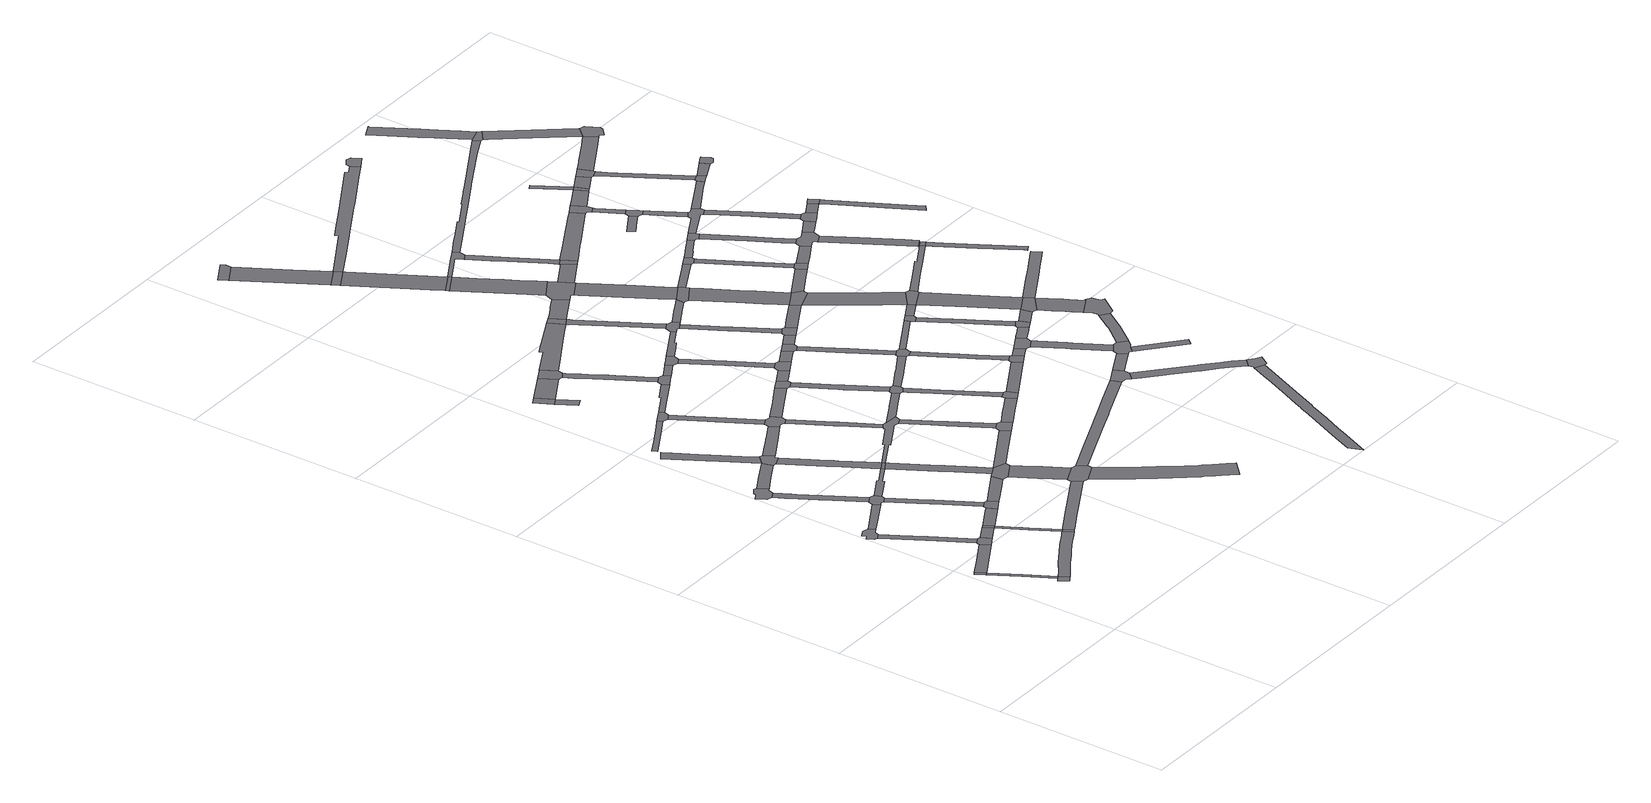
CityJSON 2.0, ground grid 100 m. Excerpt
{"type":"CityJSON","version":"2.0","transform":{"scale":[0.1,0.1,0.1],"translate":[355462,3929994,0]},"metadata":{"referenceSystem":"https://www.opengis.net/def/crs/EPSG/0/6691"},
"CityObjects":{
"road1":{"type":"Road","geometry":[{"type":"MultiSurface","lod":"1","boundaries":[[[0,1,2,3]]]}]},
"road2":{"type":"Road","attributes":{"RoadStructureAttribute.sectionType":"1"},"geometry":[{"type":"MultiSurface","lod":"1","boundaries":[[[4,5,6,7,0,3]]]}]},
"road3":{"type":"Road","geometry":[{"type":"MultiSurface","lod":"1","boundaries":[[[8,9,10,6,5,11]]]}]},
"road4":{"type":"Road","attributes":{"RoadStructureAttribute.sectionType":"1"},"geometry":[{"type":"MultiSurface","lod":"1","boundaries":[[[12,13,1,0,14,15,16,17]]]}]},
"road5":{"type":"Road","geometry":[{"type":"MultiSurface","lod":"1","boundaries":[[[18,19,20,21,22,23,24,25,26,27]]]}]},
"road6":{"type":"Road","attributes":{"RoadStructureAttribute.sectionType":"1"},"geometry":[{"type":"MultiSurface","lod":"1","boundaries":[[[28,29,30,31,32,20,19,33,34,35,36]]]}]},
"road7":{"type":"Road","geometry":[{"type":"MultiSurface","lod":"1","boundaries":[[[37,38,39,28,36,17,16]]]}]},
"road8":{"type":"Road","attributes":{"RoadStructureAttribute.sectionType":"1"},"geometry":[{"type":"MultiSurface","lod":"1","boundaries":[[[40,41,42,43,44,45,46,47,6,10,48,49,50,51,52,53,54,55,56,57,58]]]}]},
"road9":{"type":"Road","attributes":{"RoadStructureAttribute.sectionType":"1"},"geometry":[{"type":"MultiSurface","lod":"1","boundaries":[[[22,59,60,61,62,63,23]]]}]},
"road10":{"type":"Road","attributes":{"RoadStructureAttribute.sectionType":"1"},"geometry":[{"type":"MultiSurface","lod":"1","boundaries":[[[64,65,39,38,66,67]]]}]},
"road11":{"type":"Road","geometry":[{"type":"MultiSurface","lod":"1","boundaries":[[[68,69,70,71,72,73,74,75,76,77]]]}]},
"road12":{"type":"Road","geometry":[{"type":"MultiSurface","lod":"1","boundaries":[[[64,67,78,79]]]}]},
"road13":{"type":"Road","attributes":{"RoadStructureAttribute.sectionType":"1"},"geometry":[{"type":"MultiSurface","lod":"1","boundaries":[[[80,81,82,83,84,74,73,85,86,87,88,89]]]}]},
"road14":{"type":"Road","attributes":{"RoadStructureAttribute.sectionType":"1"},"geometry":[{"type":"MultiSurface","lod":"1","boundaries":[[[90,58,91,92,93,94,78,67]]]}]},
"road15":{"type":"Road","geometry":[{"type":"MultiSurface","lod":"1","boundaries":[[[95,96,97,80,89,62,61,98,99,100]]]}]},
"road16":{"type":"Road","geometry":[{"type":"MultiSurface","lod":"1","boundaries":[[[58,57,101,91]]]}]},
"road17":{"type":"Road","attributes":{"RoadStructureAttribute.sectionType":"1"},"geometry":[{"type":"MultiSurface","lod":"1","boundaries":[[[102,103,104,105,79,78,106]]]}]},
"road18":{"type":"Road","attributes":{"RoadStructureAttribute.sectionType":"1"},"geometry":[{"type":"MultiSurface","lod":"1","boundaries":[[[107,77,76,108,109,110]]]}]},
"road19":{"type":"Road","attributes":{"RoadStructureAttribute.sectionType":"1"},"geometry":[{"type":"MultiSurface","lod":"1","boundaries":[[[111,112,113,114,115,116,117,118,119,120,95,100]]]}]},
"road20":{"type":"Road","attributes":{"RoadStructureAttribute.sectionType":"1"},"geometry":[{"type":"MultiSurface","lod":"1","boundaries":[[[121,122,123,124,125,126,127,128,129,130,131,132,110]]]}]},
"road21":{"type":"Road","geometry":[{"type":"MultiSurface","lod":"1","boundaries":[[[133,117,116,102,106,134,135]]]}]},
"road22":{"type":"Road","attributes":{"RoadStructureAttribute.sectionType":"1"},"geometry":[{"type":"MultiSurface","lod":"1","boundaries":[[[96,136,137,138,139,140,141,142,143,144,145,146,97]]]}]},
"road23":{"type":"Road","geometry":[{"type":"MultiSurface","lod":"1","boundaries":[[[109,147,148,149,150,151,152,121,110]]]}]},
"road24":{"type":"Road","attributes":{"RoadStructureAttribute.sectionType":"1"},"geometry":[{"type":"MultiSurface","lod":"1","boundaries":[[[153,154,155,156,157,158,159,160,161]]]}]},
"road25":{"type":"Road","attributes":{"RoadStructureAttribute.sectionType":"1"},"geometry":[{"type":"MultiSurface","lod":"1","boundaries":[[[162,163,164,165,91,101,166,167,168,169,170]]]}]},
"road26":{"type":"Road","attributes":{"RoadStructureAttribute.sectionType":"1"},"geometry":[{"type":"MultiSurface","lod":"1","boundaries":[[[171,172,173,174,175,148,147,176,177,178,179,142,180]]]}]},
"road27":{"type":"Road","attributes":{"RoadStructureAttribute.sectionType":"1"},"geometry":[{"type":"MultiSurface","lod":"1","boundaries":[[[181,182,183,184,185,133,135]]]}]},
"road28":{"type":"Road","geometry":[{"type":"MultiSurface","lod":"1","boundaries":[[[142,141,186,180]]]}]},
"road29":{"type":"Road","attributes":{"RoadStructureAttribute.sectionType":"1"},"geometry":[{"type":"MultiSurface","lod":"1","boundaries":[[[187,188,189,190,191,192,193,194,195,196,197,152,151]]]}]},
"road30":{"type":"Road","geometry":[{"type":"MultiSurface","lod":"1","boundaries":[[[198,199,200,201]]]}]},
"road31":{"type":"Road","attributes":{"RoadStructureAttribute.sectionType":"1"},"geometry":[{"type":"MultiSurface","lod":"1","boundaries":[[[141,202,203,204,205,206,207,208,209,210,211,186]]]}]},
"road32":{"type":"Road","geometry":[{"type":"MultiSurface","lod":"1","boundaries":[[[200,212,213,201]]]}]},
"road33":{"type":"Road","geometry":[{"type":"MultiSurface","lod":"1","boundaries":[[[214,215,153,161,216,217,218,219]]]}]},
"road34":{"type":"Road","geometry":[{"type":"MultiSurface","lod":"1","boundaries":[[[220,221,207,206,184,183,222]]]}]},
"road35":{"type":"Road","attributes":{"RoadStructureAttribute.sectionType":"1"},"geometry":[{"type":"MultiSurface","lod":"1","boundaries":[[[223,224,217,216,225,226,227,228]]]}]},
"road36":{"type":"Road","attributes":{"RoadStructureAttribute.sectionType":"1"},"geometry":[{"type":"MultiSurface","lod":"1","boundaries":[[[229,230,231,232,233,198,201]]]}]},
"road37":{"type":"Road","attributes":{"RoadStructureAttribute.sectionType":"1"},"geometry":[{"type":"MultiSurface","lod":"1","boundaries":[[[234,235,236,237,220,222,238,239,240,241,242,243]]]}]},
"road38":{"type":"Road","geometry":[{"type":"MultiSurface","lod":"1","boundaries":[[[244,245,246,247,228,227,248,191,190,249,250,251,252]]]}]},
"road39":{"type":"Road","geometry":[{"type":"MultiSurface","lod":"1","boundaries":[[[242,170,169,253,254,255,256,243]]]}]},
"road40":{"type":"Road","geometry":[{"type":"MultiSurface","lod":"1","boundaries":[[[257,258,259,260,261,262,263,264,265,266,267,180,186,268,269,270,271,272,273,274,275,276]]]}]},
"road41":{"type":"Road","attributes":{"RoadStructureAttribute.sectionType":"1"},"geometry":[{"type":"MultiSurface","lod":"1","boundaries":[[[218,277,278,279,280,281,282,283,284,285,219]]]}]},
"road42":{"type":"Road","attributes":{"RoadStructureAttribute.sectionType":"1"},"geometry":[{"type":"MultiSurface","lod":"1","boundaries":[[[251,286,287,288,289,260,259,290,291,252]]]}]},
"road43":{"type":"Road","geometry":[{"type":"MultiSurface","lod":"1","boundaries":[[[292,293,294,295,233,232,296]]]}]},
"road44":{"type":"Road","attributes":{"RoadStructureAttribute.sectionType":"1"},"geometry":[{"type":"MultiSurface","lod":"1","boundaries":[[[297,298,207,221,299,300]]]}]},
"road45":{"type":"Road","attributes":{"RoadStructureAttribute.sectionType":"1"},"geometry":[{"type":"MultiSurface","lod":"1","boundaries":[[[301,302,303,304,305,306,307,308,309,292,296,310,311,312,313]]]}]},
"road46":{"type":"Road","attributes":{"RoadStructureAttribute.sectionType":"1"},"geometry":[{"type":"MultiSurface","lod":"1","boundaries":[[[314,315,316,317,318,319,320,321,322,323,254,253,324,325,326,327,328,329,330,331,332,333,334,335,336]]]}]},
"road47":{"type":"Road","attributes":{"RoadStructureAttribute.sectionType":"1"},"geometry":[{"type":"MultiSurface","lod":"1","boundaries":[[[337,338,246,245,339,340,341]]]}]},
"road48":{"type":"Road","geometry":[{"type":"MultiSurface","lod":"1","boundaries":[[[281,280,342,343,344,301,313]]]}]},
"road49":{"type":"Road","attributes":{"RoadStructureAttribute.sectionType":"1"},"geometry":[{"type":"MultiSurface","lod":"1","boundaries":[[[274,345,346,347,348,349,350,351,352,353,275]]]}]},
"road50":{"type":"Road","attributes":{"RoadStructureAttribute.sectionType":"1"},"geometry":[{"type":"MultiSurface","lod":"1","boundaries":[[[343,354,355,356,357,344]]]}]},
"road51":{"type":"Road","geometry":[{"type":"MultiSurface","lod":"1","boundaries":[[[358,359,360,361,362,363,257,276]]]}]},
"road52":{"type":"Road","geometry":[{"type":"MultiSurface","lod":"1","boundaries":[[[364,365,350,349,297,300]]]}]},
"road53":{"type":"Road","attributes":{"RoadStructureAttribute.sectionType":"1"},"geometry":[{"type":"MultiSurface","lod":"1","boundaries":[[[366,367,368,294,293,369,370,371,372]]]}]},
"road54":{"type":"Road","geometry":[{"type":"MultiSurface","lod":"1","boundaries":[[[373,341,340,374,375,376]]]}]},
"road55":{"type":"Road","geometry":[{"type":"MultiSurface","lod":"1","boundaries":[[[355,377,378,379,380,381,356]]]}]},
"road56":{"type":"Road","attributes":{"RoadStructureAttribute.sectionType":"1"},"geometry":[{"type":"MultiSurface","lod":"1","boundaries":[[[382,383,375,374,384,385,386,387,388]]]}]},
"road57":{"type":"Road","attributes":{"RoadStructureAttribute.sectionType":"1"},"geometry":[{"type":"MultiSurface","lod":"1","boundaries":[[[389,390,391,373,376]]]}]},
"road58":{"type":"Road","attributes":{"RoadStructureAttribute.sectionType":"1"},"geometry":[{"type":"MultiSurface","lod":"1","boundaries":[[[392,393,378,377,394,395]]]}]},
"road59":{"type":"Road","attributes":{"RoadStructureAttribute.sectionType":"1"},"geometry":[{"type":"MultiSurface","lod":"1","boundaries":[[[364,396,397,398,399,400,401,402,365]]]}]},
"road60":{"type":"Road","geometry":[{"type":"MultiSurface","lod":"1","boundaries":[[[403,388,387,361,360,404,405,406,407]]]}]},
"road61":{"type":"Road","attributes":{"RoadStructureAttribute.sectionType":"1"},"geometry":[{"type":"MultiSurface","lod":"1","boundaries":[[[408,409,410,411,412,413,256,255,414,415,416,417,418,419,420,421]]]}]},
"road62":{"type":"Road","geometry":[{"type":"MultiSurface","lod":"1","boundaries":[[[422,423,424,425,426,427]]]}]},
"road63":{"type":"Road","geometry":[{"type":"MultiSurface","lod":"1","boundaries":[[[428,429,392,395,391,390]]]}]},
"road64":{"type":"Road","attributes":{"RoadStructureAttribute.sectionType":"1"},"geometry":[{"type":"MultiSurface","lod":"1","boundaries":[[[379,430,431,432,433,434,435,436,380]]]}]},
"road65":{"type":"Road","attributes":{"RoadStructureAttribute.sectionType":"1"},"geometry":[{"type":"MultiSurface","lod":"1","boundaries":[[[404,437,438,439,440,441,442,443,444,445,446,405]]]}]},
"road66":{"type":"Road","attributes":{"RoadStructureAttribute.sectionType":"1"},"geometry":[{"type":"MultiSurface","lod":"1","boundaries":[[[447,448,449,422,427]]]}]},
"road67":{"type":"Road","geometry":[{"type":"MultiSurface","lod":"1","boundaries":[[[371,450,451,372]]]}]},
"road68":{"type":"Road","attributes":{"RoadStructureAttribute.sectionType":"1"},"geometry":[{"type":"MultiSurface","lod":"1","boundaries":[[[428,452,453,454,455,429]]]}]},
"road69":{"type":"Road","geometry":[{"type":"MultiSurface","lod":"1","boundaries":[[[456,443,442,400,399,457,458]]]}]},
"road70":{"type":"Road","geometry":[{"type":"MultiSurface","lod":"1","boundaries":[[[459,448,447,460]]]}]},
"road71":{"type":"Road","attributes":{"RoadStructureAttribute.sectionType":"1"},"geometry":[{"type":"MultiSurface","lod":"1","boundaries":[[[371,461,462,463,464,465,466,467,468,469,450]]]}]},
"road72":{"type":"Road","attributes":{"RoadStructureAttribute.sectionType":"1"},"geometry":[{"type":"MultiSurface","lod":"1","boundaries":[[[470,471,407,406,472,473,474,475]]]}]},
"road73":{"type":"Road","geometry":[{"type":"MultiSurface","lod":"1","boundaries":[[[476,477,459,460,478,479,480]]]}]},
"road74":{"type":"Road","attributes":{"RoadStructureAttribute.sectionType":"1"},"geometry":[{"type":"MultiSurface","lod":"1","boundaries":[[[481,482,483,451,450,484,485,486]]]}]},
"road75":{"type":"Road","geometry":[{"type":"MultiSurface","lod":"1","boundaries":[[[487,454,453,488,489,490]]]}]},
"road76":{"type":"Road","geometry":[{"type":"MultiSurface","lod":"1","boundaries":[[[491,492,493,494,465,464,434,433,495,496,497]]]}]},
"road77":{"type":"Road","geometry":[{"type":"MultiSurface","lod":"1","boundaries":[[[498,480,479,499]]]}]},
"road78":{"type":"Road","attributes":{"RoadStructureAttribute.sectionType":"1"},"geometry":[{"type":"MultiSurface","lod":"1","boundaries":[[[500,501,489,488,502,503,504,505,506]]]}]},
"road79":{"type":"Road","attributes":{"RoadStructureAttribute.sectionType":"1"},"geometry":[{"type":"MultiSurface","lod":"1","boundaries":[[[507,487,490,508,509]]]}]},
"road80":{"type":"Road","attributes":{"RoadStructureAttribute.sectionType":"1"},"geometry":[{"type":"MultiSurface","lod":"1","boundaries":[[[510,511,512,513,514,515,516,491,497]]]}]},
"road81":{"type":"Road","attributes":{"RoadStructureAttribute.sectionType":"1"},"geometry":[{"type":"MultiSurface","lod":"1","boundaries":[[[517,518,519,520,456,458]]]}]},
"road82":{"type":"Road","attributes":{"RoadStructureAttribute.sectionType":"1"},"geometry":[{"type":"MultiSurface","lod":"1","boundaries":[[[521,522,523,524,525,526,527,528,529,530,498,499]]]}]},
"road83":{"type":"Road","geometry":[{"type":"MultiSurface","lod":"1","boundaries":[[[531,532,533,534,535,506,505,536,475,474]]]}]},
"road84":{"type":"Road","attributes":{"RoadStructureAttribute.sectionType":"1"},"geometry":[{"type":"MultiSurface","lod":"1","boundaries":[[[537,538,493,492,539,540,541,542,543]]]}]},
"road85":{"type":"Road","geometry":[{"type":"MultiSurface","lod":"1","boundaries":[[[508,544,545,513,512,509]]]}]},
"road86":{"type":"Road","geometry":[{"type":"MultiSurface","lod":"1","boundaries":[[[546,524,523,486,485,547,548,549,550]]]}]},
"road87":{"type":"Road","attributes":{"RoadStructureAttribute.sectionType":"1"},"geometry":[{"type":"MultiSurface","lod":"1","boundaries":[[[551,552,553,554,555,532,531,556,557,558,559,560,561,562]]]}]},
"road88":{"type":"Road","geometry":[{"type":"MultiSurface","lod":"1","boundaries":[[[498,563,564,565,566,567,568,569,570,480]]]}]},
"road89":{"type":"Road","geometry":[{"type":"MultiSurface","lod":"1","boundaries":[[[420,571,572,573,574,575,576,421]]]}]},
"road90":{"type":"Road","geometry":[{"type":"MultiSurface","lod":"1","boundaries":[[[577,562,561,519,518,578]]]}]},
"road91":{"type":"Road","attributes":{"RoadStructureAttribute.sectionType":"1"},"geometry":[{"type":"MultiSurface","lod":"1","boundaries":[[[548,579,580,581,582,543,583,584,585,549]]]}]},
"road92":{"type":"Road","attributes":{"RoadStructureAttribute.sectionType":"1"},"geometry":[{"type":"MultiSurface","lod":"1","boundaries":[[[586,587,588,589,590,591,592,593,594,595,596,597,598,599,600,601,602,603,604,605,606,607,608]]]}]},
"road93":{"type":"Road","attributes":{"RoadStructureAttribute.sectionType":"1"},"geometry":[{"type":"MultiSurface","lod":"1","boundaries":[[[609,610,545,544,611,612]]]}]},
"road94":{"type":"Road","attributes":{"RoadStructureAttribute.sectionType":"1"},"geometry":[{"type":"MultiSurface","lod":"1","boundaries":[[[613,614,535,534,615,616,617,618]]]}]},
"road95":{"type":"Road","attributes":{"RoadStructureAttribute.sectionType":"1"},"geometry":[{"type":"MultiSurface","lod":"1","boundaries":[[[619,620,621,577,578]]]}]},
"road96":{"type":"Road","geometry":[{"type":"MultiSurface","lod":"1","boundaries":[[[622,623,583,543,542,624]]]}]},
"road97":{"type":"Road","attributes":{"RoadStructureAttribute.sectionType":"1"},"geometry":[{"type":"MultiSurface","lod":"1","boundaries":[[[546,550,625,626]]]}]},
"road98":{"type":"Road","attributes":{"RoadStructureAttribute.sectionType":"1"},"geometry":[{"type":"MultiSurface","lod":"1","boundaries":[[[627,628,629,566,565,630,631,632,633,634]]]}]},
"road99":{"type":"Road","attributes":{"RoadStructureAttribute.sectionType":"1"},"geometry":[{"type":"MultiSurface","lod":"1","boundaries":[[[635,636,575,574,637,638]]]}]},
"road100":{"type":"Road","attributes":{"RoadStructureAttribute.sectionType":"1"},"geometry":[{"type":"MultiSurface","lod":"1","boundaries":[[[639,640,641,642,609,643,644,645,646,647,648,622,624]]]}]},
"road101":{"type":"Road","geometry":[{"type":"MultiSurface","lod":"1","boundaries":[[[649,620,619,650,651,652]]]}]},
"road102":{"type":"Road","attributes":{"RoadStructureAttribute.sectionType":"1"},"geometry":[{"type":"MultiSurface","lod":"1","boundaries":[[[653,654,655,656,657,658,573,572,659,660,661,662,663,664,665,666,667,668]]]}]},
"road103":{"type":"Road","geometry":[{"type":"MultiSurface","lod":"1","boundaries":[[[627,634,626,625,669]]]}]},
"road104":{"type":"Road","geometry":[{"type":"MultiSurface","lod":"1","boundaries":[[[618,617,670,671,672,673]]]}]},
"road105":{"type":"Road","attributes":{"RoadStructureAttribute.sectionType":"1"},"geometry":[{"type":"MultiSurface","lod":"1","boundaries":[[[674,675,676,677,678,651,650,679,680,681,682]]]}]},
"road106":{"type":"Road","geometry":[{"type":"MultiSurface","lod":"1","boundaries":[[[683,684,685,643,609,612]]]}]},
"road107":{"type":"Road","attributes":{"RoadStructureAttribute.sectionType":"1"},"geometry":[{"type":"MultiSurface","lod":"1","boundaries":[[[459,686,687,688,689,690,691,692,693,694,695,696,697,698,699,700,701,702,448]]]}]},
"road108":{"type":"Road","attributes":{"RoadStructureAttribute.sectionType":"1"},"geometry":[{"type":"MultiSurface","lod":"1","boundaries":[[[703,704,583,623,705,706]]]}]},
"road109":{"type":"Road","attributes":{"RoadStructureAttribute.sectionType":"1"},"geometry":[{"type":"MultiSurface","lod":"1","boundaries":[[[707,708,709,710,711,712,649,652]]]}]},
"road110":{"type":"Road","attributes":{"RoadStructureAttribute.sectionType":"1"},"geometry":[{"type":"MultiSurface","lod":"1","boundaries":[[[713,714,715,716,671,670,717,718,719,720,721]]]}]},
"road111":{"type":"Road","geometry":[{"type":"MultiSurface","lod":"1","boundaries":[[[722,723,724,725,674,682,635,638,726,727]]]}]},
"road112":{"type":"Road","attributes":{"RoadStructureAttribute.sectionType":"1"},"geometry":[{"type":"MultiSurface","lod":"1","boundaries":[[[728,729,730,731,732,733,734,735,736,683,612,737,738,739,740]]]}]},
"road113":{"type":"Road","geometry":[{"type":"MultiSurface","lod":"1","boundaries":[[[741,742,721,720,709,708]]]}]},
"road114":{"type":"Road","attributes":{"RoadStructureAttribute.sectionType":"1"},"geometry":[{"type":"MultiSurface","lod":"1","boundaries":[[[743,744,722,727]]]}]},
"road115":{"type":"Road","geometry":[{"type":"MultiSurface","lod":"1","boundaries":[[[745,746,668,667,747,608,607,748,749]]]}]},
"road116":{"type":"Road","attributes":{"RoadStructureAttribute.sectionType":"1"},"geometry":[{"type":"MultiSurface","lod":"1","boundaries":[[[750,643,685,751,752,753,754]]]}]},
"road117":{"type":"Road","geometry":[{"type":"MultiSurface","lod":"1","boundaries":[[[755,703,706,756,757,758,759]]]}]},
"road118":{"type":"Road","geometry":[{"type":"MultiSurface","lod":"1","boundaries":[[[728,740,760,761,762,763]]]}]},
"road119":{"type":"Road","attributes":{"RoadStructureAttribute.sectionType":"1"},"geometry":[{"type":"MultiSurface","lod":"1","boundaries":[[[672,764,760,765,766,767,768,769,770,771,772,773,761,760,740,673]]]}]},
"road120":{"type":"Road","attributes":{"RoadStructureAttribute.sectionType":"1"},"geometry":[{"type":"MultiSurface","lod":"1","boundaries":[[[742,741,774,769]]]}]},
"road121":{"type":"Road","attributes":{"RoadStructureAttribute.sectionType":"1"},"geometry":[{"type":"MultiSurface","lod":"1","boundaries":[[[775,776,777,778,779,780,781,782,627,669]]]}]},
"road122":{"type":"Road","attributes":{"RoadStructureAttribute.sectionType":"1"},"geometry":[{"type":"MultiSurface","lod":"1","boundaries":[[[783,784,785,725,724,786,787,788]]]}]},
"road123":{"type":"Road","attributes":{"RoadStructureAttribute.sectionType":"1"},"geometry":[{"type":"MultiSurface","lod":"1","boundaries":[[[756,789,790,791,792,793,794,757]]]}]},
"road124":{"type":"Road","attributes":{"RoadStructureAttribute.sectionType":"1"},"geometry":[{"type":"MultiSurface","lod":"1","boundaries":[[[758,795,796,797,798,799,800,759]]]}]},
"road125":{"type":"Road","geometry":[{"type":"MultiSurface","lod":"1","boundaries":[[[791,754,753,801,802,803,804,805,792]]]}]},
"road126":{"type":"Road","geometry":[{"type":"MultiSurface","lod":"1","boundaries":[[[769,774,806,807,770]]]}]},
"road127":{"type":"Road","attributes":{"RoadStructureAttribute.sectionType":"1"},"geometry":[{"type":"MultiSurface","lod":"1","boundaries":[[[806,808,809,810,811,812,813,814,815,807]]]}]},
"road128":{"type":"Road","geometry":[{"type":"MultiSurface","lod":"1","boundaries":[[[816,812,811,817,818,819,788,787,820,821,822,823]]]}]},
"road129":{"type":"Road","geometry":[{"type":"MultiSurface","lod":"1","boundaries":[[[797,824,825,826,827,828,829,830,798]]]}]},
"road130":{"type":"Road","attributes":{"RoadStructureAttribute.sectionType":"1"},"geometry":[{"type":"MultiSurface","lod":"1","boundaries":[[[831,832,833,834,835,804,803]]]}]},
"road131":{"type":"Road","attributes":{"RoadStructureAttribute.sectionType":"1"},"geometry":[{"type":"MultiSurface","lod":"1","boundaries":[[[836,837,838,839,840,841,842,843,844,845,846,847,848,849,850,851,568,567,852,853,854,855,856,857,858,859,860,861,862,863]]]}]},
"road132":{"type":"Road","attributes":{"RoadStructureAttribute.sectionType":"1"},"geometry":[{"type":"MultiSurface","lod":"1","boundaries":[[[864,865,866,867,868,869]]]}]},
"road133":{"type":"Road","attributes":{"RoadStructureAttribute.sectionType":"1"},"geometry":[{"type":"MultiSurface","lod":"1","boundaries":[[[762,870,871,872,873,874,875,876,877,878,879,763]]]}]},
"road134":{"type":"Road","attributes":{"RoadStructureAttribute.sectionType":"1"},"geometry":[{"type":"MultiSurface","lod":"1","boundaries":[[[880,881,882,883,884,885,886,826,825]]]}]},
"road135":{"type":"Road","geometry":[{"type":"MultiSurface","lod":"1","boundaries":[[[778,887,888,889,890,891,892,779]]]}]},
"road136":{"type":"Road","attributes":{"RoadStructureAttribute.sectionType":"1"},"geometry":[{"type":"MultiSurface","lod":"1","boundaries":[[[893,889,888,894,895]]]}]},
"road137":{"type":"Road","geometry":[{"type":"MultiSurface","lod":"1","boundaries":[[[896,897,895,894,869,868,898,899]]]}]},
"road138":{"type":"Road","geometry":[{"type":"MultiSurface","lod":"1","boundaries":[[[900,695,694,901,902,903]]]}]},
"road139":{"type":"Road","geometry":[{"type":"MultiSurface","lod":"1","boundaries":[[[904,905,906,907,908,829,828,909,910,911,912]]]}]},
"road140":{"type":"Road","geometry":[{"type":"MultiSurface","lod":"1","boundaries":[[[913,883,882,834,833,914,915,916,917,918,919,920]]]}]},
"road141":{"type":"Road","attributes":{"RoadStructureAttribute.sectionType":"1"},"geometry":[{"type":"MultiSurface","lod":"1","boundaries":[[[906,921,922,896,899,923,907]]]}]},
"road142":{"type":"Road","attributes":{"RoadStructureAttribute.sectionType":"1"},"geometry":[{"type":"MultiSurface","lod":"1","boundaries":[[[924,925,926,891,890,927,928]]]}]},
"road143":{"type":"Road","attributes":{"RoadStructureAttribute.sectionType":"1"},"geometry":[{"type":"MultiSurface","lod":"1","boundaries":[[[929,930,931,932,770,807,933,934,935,936,937,938]]]}]},
"road144":{"type":"Road","attributes":{"RoadStructureAttribute.sectionType":"1"},"geometry":[{"type":"MultiSurface","lod":"1","boundaries":[[[939,940,941,924]]]}]},
"road145":{"type":"Road","attributes":{"RoadStructureAttribute.sectionType":"1"},"geometry":[{"type":"MultiSurface","lod":"1","boundaries":[[[942,943,944,945,946,918,917]]]}]},
"road146":{"type":"Road","geometry":[{"type":"MultiSurface","lod":"1","boundaries":[[[947,939,924,928]]]}]},
"road147":{"type":"Road","attributes":{"RoadStructureAttribute.sectionType":"1"},"geometry":[{"type":"MultiSurface","lod":"1","boundaries":[[[919,948,949,950,920]]]}]},
"road148":{"type":"Road","geometry":[{"type":"MultiSurface","lod":"1","boundaries":[[[873,951,952,953,874]]]}]},
"road149":{"type":"Road","attributes":{"RoadStructureAttribute.sectionType":"1"},"geometry":[{"type":"MultiSurface","lod":"1","boundaries":[[[954,955,911,910,956,957,958,959,960]]]}]},
"road150":{"type":"Road","attributes":{"RoadStructureAttribute.sectionType":"1"},"geometry":[{"type":"MultiSurface","lod":"1","boundaries":[[[961,962,939,947,963]]]}]},
"road151":{"type":"Road","attributes":{"RoadStructureAttribute.sectionType":"1"},"geometry":[{"type":"MultiSurface","lod":"1","boundaries":[[[964,965,966,967,968,969,970,971,951,873]]]}]},
"road152":{"type":"Road","geometry":[{"type":"MultiSurface","lod":"1","boundaries":[[[960,959,972,950,949,973,974,975,976]]]}]},
"road153":{"type":"Road","attributes":{"RoadStructureAttribute.sectionType":"1"},"geometry":[{"type":"MultiSurface","lod":"1","boundaries":[[[977,978,979,980,981,982,904,912]]]}]},
"road154":{"type":"Road","geometry":[{"type":"MultiSurface","lod":"1","boundaries":[[[983,984,985,986,987,961,963]]]}]},
"road155":{"type":"Road","attributes":{"RoadStructureAttribute.sectionType":"1"},"geometry":[{"type":"MultiSurface","lod":"1","boundaries":[[[988,989,990,991,984,983,992,993,994,995]]]}]},
"road156":{"type":"Road","geometry":[{"type":"MultiSurface","lod":"1","boundaries":[[[996,997,998,999,1000]]]}]},
"road157":{"type":"Road","attributes":{"RoadStructureAttribute.sectionType":"1"},"geometry":[{"type":"MultiSurface","lod":"1","boundaries":[[[1001,1002,1003,1004,1005,1006,1007,1008,1009,1010,1011,1012]]]}]},
"road158":{"type":"Road","attributes":{"RoadStructureAttribute.sectionType":"1"},"geometry":[{"type":"MultiSurface","lod":"1","boundaries":[[[999,976,975,1000,1013,1014,1015,1016,1017,1018,996,1000]]]}]},
"road159":{"type":"Road","geometry":[{"type":"MultiSurface","lod":"1","boundaries":[[[980,979,1019,1020,1021,988,995]]]}]},
"road160":{"type":"Road","geometry":[{"type":"MultiSurface","lod":"1","boundaries":[[[1022,1023,1006,1005,836,863]]]}]},
"road161":{"type":"Road","attributes":{"RoadStructureAttribute.sectionType":"1"},"geometry":[{"type":"MultiSurface","lod":"1","boundaries":[[[1024,1025,1026,1027,1028,1029,1030,986,985,1031,1032,1033,1034]]]}]},
"road162":{"type":"Road","attributes":{"RoadStructureAttribute.sectionType":"1"},"geometry":[{"type":"MultiSurface","lod":"1","boundaries":[[[1035,1036,1021,1020,1037,1038]]]}]},
"road163":{"type":"Road","attributes":{"RoadStructureAttribute.sectionType":"1"},"geometry":[{"type":"MultiSurface","lod":"1","boundaries":[[[1022,1039,1040,1041,1024,1042,1043,1023]]]}]},
"road164":{"type":"Road","geometry":[{"type":"MultiSurface","lod":"1","boundaries":[[[1044,1045,1035,1038,1046,1047,1048]]]}]},
"road165":{"type":"Road","geometry":[{"type":"MultiSurface","lod":"1","boundaries":[[[1049,1050,1051,1052,1053,1054,1042,1024,1034]]]}]}
},
"vertices":[
[85,853,0],[54,906,0],[39,897,0],[70,844,0],
[160,686,0],[251,528,0],[266,538,0],[176,696,0],
[264,464,0],[289,481,0],[299,487,0],[231,515,0],
[239,1014,0],[137,954,0],[196,917,0],[271,961,0],[325,993,0],[294,1046,0],
[29,1507,0],[46,1502,0],[81,1522,0],[88,1544,0],[115,1560,0],[95,1594,0],[58,1603,0],[20,1580,0],[33,1558,0],[8,1543,0],
[335,1087,0],[209,1305,0],[206,1309,0],[204,1313,0],[135,1430,0],[82,1441,0],[171,1289,0],[174,1284,0],[300,1066,0],
[358,1013,0],[384,1028,0],[353,1081,0],
[631,772,0],[608,757,0],[525,711,0],[470,675,0],[469,675,0],[378,615,0],[303,561,0],[272,542,0],[312,495,0],[337,513,0],[412,565,0],[469,601,0],[507,626,0],[557,660,0],[587,677,0],[605,686,0],[640,706,0],[674,727,0],[642,778,0],
[212,1615,0],[219,1619,0],[327,1682,0],[307,1718,0],[194,1651,0],
[441,1131,0],[356,1083,0],[462,1074,0],[471,1079,0],
[79,2292,0],[46,2270,0],[40,2252,0],[7,2233,0],[38,2179,0],[67,2171,0],[106,2195,0],[114,2225,0],[129,2233,0],[98,2286,0],
[489,1089,0],[459,1141,0],
[353,1769,0],[232,1979,0],[229,1983,0],[166,2089,0],[153,2112,0],[102,2112,0],[109,2101,0],[188,1963,0],[192,1955,0],[315,1747,0],
[558,927,0],[659,788,0],[575,937,0],[558,967,0],[548,984,0],
[394,1706,0],[399,1725,0],[383,1762,0],[341,1690,0],[352,1688,0],[359,1686,0],
[691,737,0],
[610,1228,0],[583,1213,0],[482,1154,0],[475,1151,0],[635,1174,0],
[195,2342,0],[225,2289,0],[333,2352,0],[313,2410,0],
[416,1589,0],[446,1539,0],[479,1481,0],[487,1467,0],[537,1381,0],[615,1248,0],[649,1268,0],[521,1488,0],[501,1522,0],[480,1558,0],
[358,2455,0],[312,2534,0],[259,2623,0],[231,2671,0],[223,2684,0],[134,2839,0],[106,2888,0],[55,2853,0],[113,2756,0],[173,2653,0],[180,2641,0],[288,2454,0],
[670,1263,0],[669,1194,0],[699,1212,0],
[483,1772,0],[511,1789,0],[522,1795,0],[527,1799,0],[521,1809,0],[628,1870,0],[619,1886,0],[514,1824,0],[508,1834,0],[491,1824,0],[483,1819,0],
[350,2348,0],[407,2372,0],[398,2389,0],[403,2391,0],[412,2397,0],[382,2451,0],
[348,3083,0],[296,3052,0],[170,2978,0],[94,2934,0],[109,2908,0],[159,2937,0],[255,2993,0],[304,3023,0],[363,3058,0],
[1036,1008,0],[871,913,0],[807,875,0],[672,796,0],[700,743,0],[814,809,0],[900,859,0],[1108,979,0],[1072,1028,0],
[664,1929,0],[559,2107,0],[549,2128,0],[533,2155,0],[488,2233,0],[480,2125,0],[487,2114,0],[490,2108,0],[496,2097,0],[671,1917,0],
[738,1234,0],[856,1303,0],[892,1323,0],[880,1386,0],[721,1293,0],
[679,1901,0],
[413,2397,0],[491,2442,0],[542,2472,0],[661,2542,0],[631,2594,0],[529,2535,0],[524,2532,0],[511,2524,0],[491,2513,0],[454,2492,0],[384,2452,0],
[175,3726,0],[131,3701,0],[186,3605,0],[229,3630,0],
[658,1819,0],[768,1633,0],[780,1611,0],[890,1421,0],[903,1399,0],[956,1430,0],[914,1502,0],[832,1641,0],[819,1663,0],[687,1887,0],
[247,3495,0],[291,3519,0],
[392,3108,0],[360,3090,0],[393,3048,0],[432,3072,0],[441,3101,0],[426,3128,0],
[1022,1374,0],[1028,1402,0],[922,1316,0],
[554,2859,0],[497,2959,0],[496,2874,0],[517,2837,0],[639,2623,0],[677,2646,0],
[284,3662,0],[307,3675,0],[381,3719,0],[400,3730,0],[348,3823,0],
[1108,1233,0],[1099,1246,0],[1097,1250,0],[1087,1267,0],[976,1227,0],[986,1210,0],[1002,1183,0],[1005,1179,0],[1080,1057,0],[1184,1108,0],
[740,2566,0],[747,2591,0],[716,2644,0],[705,2638,0],[638,2618,0],[680,2553,0],[699,2549,0],[704,2542,0],[739,2562,0],
[1138,972,0],[1245,1023,0],[1252,1051,0],[1213,1100,0],
[1006,2127,0],[995,2130,0],[986,2133,0],[955,2111,0],[951,2102,0],[949,2092,0],[825,2020,0],[823,2018,0],[820,2017,0],[825,2008,0],[821,2006,0],[837,1993,0],[843,1984,0],[845,1985,0],[936,2038,0],[994,2071,0],[1010,2080,0],[1038,2075,0],[1075,2094,0],[1083,2123,0],
[493,3132,0],[499,3135,0],[568,3176,0],[681,3241,0],[660,3277,0],[548,3210,0],[554,3202,0],[499,3170,0],[461,3148,0],
[758,2448,0],[828,2328,0],[835,2317,0],[840,2307,0],[874,2328,0],[862,2349,0],
[462,3751,0],[469,3781,0],[419,3863,0],[406,3855,0],[425,3724,0],
[1277,1618,0],[1109,1519,0],[1140,1469,0],[1309,1566,0],
[708,3329,0],[670,3394,0],[652,3424,0],[597,3519,0],[579,3549,0],[527,3639,0],[508,3670,0],[505,3676,0],[469,3737,0],[455,3672,0],[504,3588,0],[560,3492,0],[668,3306,0],
[1708,454,0],[1674,490,0],[1626,542,0],[1591,581,0],[1578,595,0],[1532,649,0],[1486,705,0],[1443,761,0],[1399,817,0],[1299,950,0],[1285,777,0],[1297,761,0],[1306,748,0],[1352,690,0],[1397,632,0],[1445,576,0],[1491,519,0],[1492,518,0],[1501,508,0],[1540,465,0],[1561,442,0],[1590,411,0],[1625,374,0],
[878,2737,0],[837,2713,0],[901,2681,0],[993,2735,0],[963,2787,0],
[726,3268,0],[756,3285,0],[736,3320,0],
[1121,1930,0],[1161,1861,0],[1219,1761,0],[1280,1657,0],[1286,1647,0],[1321,1670,0],[1256,1782,0],[1198,1882,0],[1158,1951,0],
[785,3302,0],[848,3339,0],[828,3374,0],[786,3349,0],
[1157,2167,0],[1169,2174,0],[1284,2241,0],[1261,2275,0],[1147,2208,0],[1134,2200,0],
[1381,1608,0],[1351,1660,0],
[574,3972,0],[565,3967,0],[576,3951,0],[539,3822,0],[745,3944,0],[867,4016,0],[822,4101,0],
[1020,2821,0],[1014,2731,0],[1053,2754,0],[1058,2774,0],
[878,3330,0],[915,3353,0],[923,3383,0],[903,3418,0],[865,3396,0],
[1189,2518,0],[1179,2535,0],[1138,2515,0],[1140,2512,0],[1150,2494,0],[1268,2294,0],[1307,2317,0],
[1075,2784,0],[1145,2825,0],[1115,2876,0],
[1163,2929,0],[1038,3143,0],[999,3120,0],[1123,2906,0],
[1394,1616,0],[1477,1665,0],[1521,1690,0],[1587,1728,0],[1557,1781,0],[1483,1737,0],[1448,1717,0],
[1317,2315,0],[1303,2236,0],[1337,2259,0],[1340,2274,0],[1327,2313,0],
[1813,1363,0],[1733,1328,0],[1684,1306,0],[1666,1298,0],[1614,1275,0],[1413,1188,0],[1436,1132,0],[1641,1222,0],[1724,1258,0],[1742,1266,0],[1756,1272,0],[1835,1307,0],[2027,1392,0],[2003,1446,0],
[349,5726,0],[352,5760,0],[337,5783,0],[333,5781,0],[207,5708,0],[235,5659,0],
[1220,2869,0],[1190,2920,0],
[994,3425,0],[1039,3452,0],[1033,3460,0],[1127,3514,0],[1113,3540,0],[1019,3486,0],[968,3456,0],
[1316,2213,0],[1384,2097,0],[1431,2017,0],[1481,1931,0],[1486,1924,0],[1556,1801,0],[1593,1818,0],[1520,1943,0],[1466,2037,0],[1431,2096,0],
[496,5210,0],[613,5278,0],[507,5457,0],
[906,4041,0],[864,4123,0],
[1251,2886,0],[1311,2921,0],[1281,2973,0],[1236,2947,0],
[1613,1812,0],[1634,1755,0],[1636,1756,0],
[637,5235,0],[520,5168,0],
[882,3990,0],[901,3957,0],[1002,3786,0],[1123,3579,0],[1163,3603,0],[1155,3615,0],[1042,3810,0],[922,4014,0],[914,4028,0],
[1451,2385,0],[1450,2385,0],[1466,2346,0],[1472,2350,0],[1603,2427,0],[1578,2460,0],
[774,5001,0],[643,5226,0],[750,4770,0],[787,4707,0],[905,4775,0],
[992,4196,0],[988,4194,0],[905,4144,0],[939,4060,0],[1075,4138,0],[1028,4218,0],
[1340,3007,0],[1330,2915,0],[1365,2934,0],[1370,2956,0],
[1198,3544,0],[1215,3554,0],[1195,3589,0],[1168,3594,0],[1158,3532,0],[1158,3531,0],[1163,3523,0],
[915,4758,0],[797,4690,0],
[1497,2709,0],[1493,2715,0],[1456,2696,0],[1457,2695,0],[1461,2688,0],[1584,2479,0],[1619,2499,0],
[1399,3041,0],[1449,3002,0],[1421,3054,0],
[1289,3308,0],[1297,3294,0],[1426,3072,0],[1459,3096,0],[1332,3314,0],[1324,3327,0],[1199,3541,0],
[1794,1849,0],[1897,1909,0],[1866,1962,0],[1629,1822,0],
[912,4492,0],[1025,4296,0],[1043,4266,0],[1159,4337,0],[1132,4384,0],[1086,4462,0],[1048,4529,0],[1041,4540,0],[1011,4592,0],[977,4650,0],
[1617,2421,0],[1654,2436,0],[1652,2439,0],[1662,2473,0],[1638,2494,0],[1583,2474,0],
[1339,3673,0],[1282,3640,0],[1276,3590,0],[1284,3594,0],[1303,3605,0],[1389,3655,0],[1388,3702,0],
[1513,3039,0],[1482,3092,0],
[1185,4291,0],[1118,4163,0],[1127,4151,0],[1230,4213,0],[1228,4219,0],
[1886,2038,0],[1854,2091,0],[1824,2143,0],[1778,2222,0],[1723,2315,0],[1690,2295,0],[1744,2201,0],[1789,2124,0],[1807,2092,0],[1830,2054,0],[1872,1981,0],[1907,2002,0],
[1072,4850,0],[1084,4828,0],[1095,4809,0],[1131,4829,0],[1139,4866,0],[1119,4900,0],[1076,4875,0],[1062,4867,0],
[2058,1387,0],[2081,1367,0],[2121,1412,0],[2124,1443,0],[2096,1495,0],[2019,1453,0],
[1919,1992,0],[1951,1940,0],
[1139,4128,0],[1253,3932,0],[1343,3776,0],[1348,3768,0],[1492,3764,0],[1455,3826,0],[1358,3993,0],
[2479,812,0],[2459,767,0],[2443,730,0],[2401,636,0],[2360,545,0],[2350,522,0],[2340,500,0],[2339,498,0],[2310,433,0],[2279,362,0],[2214,217,0],[2200,186,0],[2152,77,0],[2185,3,0],[2269,192,0],[2288,235,0],[2335,339,0],[2389,462,0],[2395,474,0],[2457,613,0],[2514,743,0],[2584,899,0],[2529,924,0],
[1678,3205,0],[1546,3129,0],[1571,3073,0],[1707,3152,0],
[1786,2580,0],[1761,2566,0],[1789,2547,0],[1799,2552,0],[1899,2610,0],[1887,2639,0],
[2013,1976,0],[1983,2029,0],[1961,2016,0],
[1523,3714,0],[1514,3730,0],[1419,3648,0],
[1390,4316,0],[1337,4381,0],
[1370,4409,0],[1241,4635,0],[1179,4745,0],[1162,4689,0],[1165,4685,0],[1205,4615,0],[1307,4434,0],[1333,4388,0],
[2243,1574,0],[2188,1545,0],[2161,1463,0],[2271,1522,0],
[1455,3586,0],[1542,3435,0],[1609,3319,0],[1620,3300,0],[1781,3266,0],[1717,3381,0],[1692,3423,0],[1648,3497,0],[1555,3655,0],[1551,3664,0],
[2073,2080,0],[2043,1969,0],[2093,2003,0],[2101,2031,0],
[2518,1056,0],[2475,1094,0],[2398,1164,0],[2386,1175,0],[2254,1292,0],[2139,1395,0],[2119,1332,0],[2214,1247,0],[2228,1235,0],[2244,1220,0],[2345,1129,0],[2350,1125,0],[2419,1064,0],[2476,1012,0],[2527,961,0],[2570,1003,0],
[1416,4331,0],
[1912,2589,0],[1946,2609,0],[1953,2629,0],[1932,2665,0],
[2301,1637,0],[2248,1730,0],[2198,1819,0],[2185,1842,0],[2110,1973,0],[2133,1811,0],[2146,1788,0],[2223,1653,0],[2252,1603,0],
[1826,3196,0],[1829,3215,0],[1831,3225,0],
[792,5326,0],[953,5421,0],[983,5438,0],[1112,5513,0],[1167,5546,0],[1228,5582,0],[1249,5594,0],[1447,5711,0],[1540,5766,0],[1512,5814,0],[1464,5785,0],[1460,5783,0],[1449,5800,0],[1113,5599,0],[971,5515,0],[910,5478,0],[920,5461,0],
[1698,3880,0],[1648,3852,0],[1710,3838,0],[1719,3842,0],
[2155,2062,0],[2200,2087,0],[2163,2132,0],[2112,2103,0],[2087,2089,0],[2086,2088,0],
[2098,2352,0],[2075,2392,0],[2008,2507,0],[1976,2559,0],[1972,2485,0],[2039,2373,0],[2064,2331,0],[2169,2151,0],[2203,2175,0],
[2336,1557,0],[2354,1566,0],[2379,1598,0],[2331,1636,0],[2292,1533,0],[2305,1521,0],
[2119,2797,0],[2100,2823,0],[2096,2829,0],[2056,2883,0],[2050,2891,0],[1953,3021,0],[1933,3048,0],[1895,3100,0],[1868,3137,0],[1830,2984,0],[1856,2949,0],[1950,2822,0],[2027,2720,0],
[2240,2110,0],[2220,2165,0],
[2536,1323,0],[2565,1356,0],
[2610,973,0],[2578,995,0],[2532,931,0],[2601,899,0],[2638,955,0],
[1912,3342,0],[1948,3293,0],[1965,3303,0],[2017,3333,0],[1984,3384,0],
[1703,3883,0],[1736,3838,0],[1771,3859,0],[1772,3874,0],[1752,3910,0],
[2049,2683,0],[2157,2742,0],[2161,2751,0],[2147,2790,0],
[2039,2678,0],[2053,2675,0],[2119,2563,0],[2182,2454,0],[2207,2411,0],[2317,2222,0],[2422,2284,0],[2360,2390,0],[2287,2515,0],[2162,2730,0],
[2329,2160,0],
[1431,4340,0],[1537,4403,0],[1570,4423,0],[1822,4572,0],[1781,4644,0],[1748,4625,0],[1541,4507,0],[1495,4480,0],
[2433,1768,0],[2424,1754,0],[2401,1725,0],[2473,1719,0],[2547,1832,0],[2496,1865,0],
[1741,3830,0],[1861,3620,0],[1988,3398,0],[2022,3419,0],[1895,3640,0],[1776,3850,0],
[1829,3909,0],[1833,3912,0],[1921,3968,0],[1904,3998,0],[1811,3944,0],[1796,3935,0],
[2040,3347,0],[2045,3350,0],[2067,3362,0],[2037,3415,0],[2029,3417,0],
[2358,2153,0],[2452,2232,0],
[2398,2085,0],[2432,2026,0],[2449,1997,0],[2478,1948,0],[2582,2008,0],[2539,2083,0],[2524,2108,0],[2520,2114,0],
[2586,2014,0],[2490,1926,0],[2503,1904,0],[2502,1874,0],[2576,1836,0],[2647,1934,0],[2628,1949,0],[2618,1994,0],
[1941,3966,0],[1946,3957,0],[1987,3982,0],[1984,3987,0],[1983,4002,0],[1964,4033,0],[1910,4002,0],
[2119,3392,0],[2126,3396,0],[2215,3448,0],[2185,3499,0],[2139,3473,0],
[2077,5455,0],[2008,5414,0],[1847,5320,0],[1802,5293,0],[1749,5262,0],[1730,5251,0],[1674,5219,0],[1642,5200,0],[1623,5189,0],[1533,5136,0],[1536,5132,0],[1409,5058,0],[1380,5041,0],[1375,5050,0],[1250,4977,0],[1219,4959,0],[1233,4920,0],[1234,4921,0],[1403,5020,0],[1414,5026,0],[1556,5110,0],[1656,5169,0],[1710,5201,0],[1723,5209,0],[1857,5286,0],[1968,5350,0],[1991,5363,0],[2099,5418,0],
[1798,4298,0],[1820,4261,0],[1821,4259,0],[1901,4308,0],[1949,4337,0],[1926,4375,0],
[2311,2840,0],[2419,2903,0],[2522,2964,0],[2551,2981,0],[2537,3005,0],[2487,2975,0],[2415,2933,0],[2400,2924,0],[2394,2934,0],[2285,2871,0],
[2071,3742,0],[2158,3591,0],[2193,3530,0],[2231,3554,0],[2170,3661,0],[2110,3765,0],[2014,3934,0],
[1841,4571,0],[1851,4552,0],[1885,4571,0],[1881,4605,0],[1840,4677,0],[1816,4664,0],
[1890,4561,0],[1933,4404,0],[1968,4424,0],
[2011,4348,0],[2000,4367,0],[1950,4337,0],[1978,4329,0],
[1518,5839,0],[1610,5808,0],[1582,5856,0],[1552,5864,0],
[2166,4159,0],[2147,4148,0],[2131,4152,0],[2091,4125,0],[2090,4106,0],[2143,4088,0],[2159,4079,0],[2198,4102,0],[2199,4125,0],
[2261,3544,0],[2235,3459,0],[2249,3467,0],[2264,3464,0],[2272,3449,0],[2325,3477,0],[2334,3517,0],[2303,3569,0],
[2064,4259,0],[2028,4319,0],[2034,4226,0],
[1975,4754,0],[1968,4751,0],[1895,4709,0],[2004,4679,0],[2015,4686,0],
[2801,2505,0],[2682,2435,0],[2677,2432,0],[2555,2362,0],[2650,2348,0],[2714,2386,0],[2718,2388,0],[2788,2429,0],[2848,2464,0],[2818,2515,0],
[2001,4769,0],[1883,4961,0],[1858,4945,0],
[2471,3105,0],[2527,3007,0],[2579,3037,0],[2541,3104,0],[2425,3304,0],
[2030,4695,0],
[2370,3538,0],[2427,3571,0],[2398,3624,0],
[2586,3001,0],[2582,3009,0],[2572,3025,0],
[2382,3783,0],[2321,3888,0],[2176,4050,0],[2282,3865,0],[2323,3793,0],[2404,3652,0],[2443,3677,0],
[2093,4822,0],[2009,4774,0],[2131,4754,0],
[2571,2947,0],[2688,2750,0],[2808,2548,0],[2817,2533,0],[2848,2551,0],[2817,2604,0],[2721,2769,0],[2629,2927,0],
[2402,3645,0],[2434,3575,0],[2465,3593,0],[2502,3616,0],[2472,3667,0],
[2344,4215,0],[2371,4231,0],[2427,4259,0],[2408,4296,0],[2318,4245,0],[2277,4221,0],
[2149,4754,0],[2188,4769,0],[2187,4782,0],[2156,4858,0],[2129,4842,0],
[2447,4328,0],[2318,4547,0],[2243,4672,0],[2217,4718,0],[2159,4737,0],[2194,4678,0],[2283,4527,0],[2411,4310,0],
[2620,3685,0],[2590,3736,0],[2565,3721,0],[2552,3714,0],[2582,3663,0],
[1819,5921,0],[1949,5697,0],[1991,5625,0],[2052,5519,0],[2087,5461,0],[2163,5488,0],[2123,5559,0],[2065,5658,0],[2020,5737,0],[1889,5961,0],[1887,5965,0],[1815,5929,0],
[2593,3643,0],[2743,3365,0],[2843,3181,0],[2877,3207,0],[2830,3294,0],[2630,3664,0],
[2459,4275,0],[2478,4285,0],[2456,4328,0],
[2117,5418,0],[2180,5468,0],
[2435,5022,0],[2362,4977,0],[2228,4900,0],[2227,4899,0],[2212,4890,0],[2196,4881,0],[2189,4877,0],[2235,4809,0],[2260,4823,0],[2419,4918,0],[2477,4953,0],
[2561,4388,0],[2510,4359,0],[2513,4302,0],[2588,4340,0],
[2135,5396,0],[2275,5222,0],[2385,5085,0],[2490,5084,0],[2338,5271,0],
[2615,4419,0],[2589,4405,0],[2606,4334,0],[2638,4358,0],[2641,4374,0],
[2492,4962,0],[2509,4942,0],[2555,4982,0],[2559,5001,0],[2522,5073,0],[2494,5079,0]
]}
